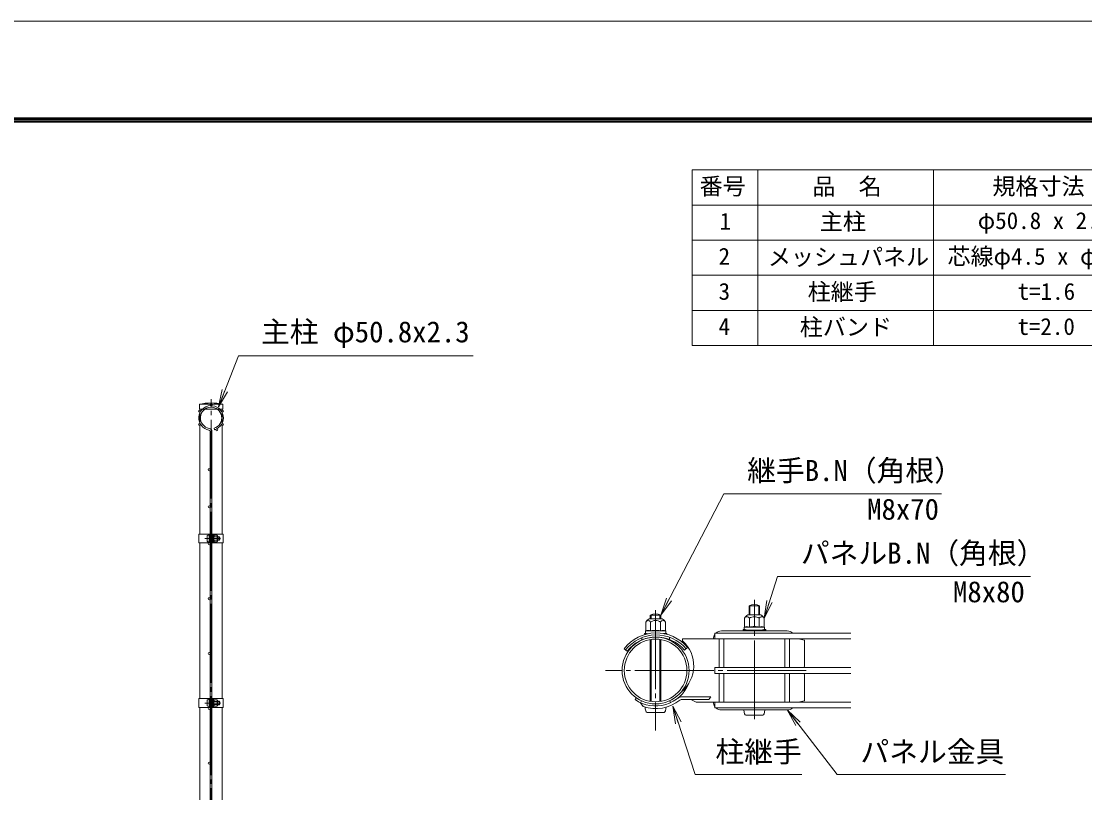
# Model space of a CAD drawing. Units: millimetres, scale not verified. Extents: x -4200 to 4200, y -2970 to 2970.
# Drawn here: x -356 to 2067, y 1212 to 2970 of the extents above; entities that cross this region are included whole.
import ezdxf
from ezdxf.enums import TextEntityAlignment as Align

# ---------------------------------------------------------------- set-up
doc = ezdxf.new("R2010")
doc.units = ezdxf.units.MM
doc.header["$LTSCALE"] = 10
doc.linetypes.add('LONG_CHAIN', pattern=[21, 18, -1, 1, -1])
doc.layers.add('0-1_D-MTR-TXT', color=7, linetype='Continuous')
for name, color, linetype, lineweight in [('0-2_D-MTR-FRAM', 7, 'Continuous', 9), ('0-3_D-STR2', 7, 'Continuous', 9), ('0-4_D-STR1', 1, 'Continuous', 9), ('0-6_D-BMK', 2, 'LONG_CHAIN', 9), ('0-8_0', 7, 'Continuous', 9), ('0-A_D-STR3', 3, 'Continuous', 9), ('0-D_D-STR-TXT', 7, 'Continuous', 9), ('0-E_D-TTL', 7, 'Continuous', 9)]:
    doc.layers.add(name, color=color, linetype=linetype, lineweight=lineweight)
doc.styles.add('ＭＳ ゴシック', font='')
doc.styles.get('ＭＳ ゴシック').set_extended_font_data('MS Gothic')

# ---------------------------------------------------------------- blocks, each defined once
blk = doc.blocks.new('_Open')
at = {"layer": '0-8_0'}
blk.add_line((-10, 1.667), (0, 0), dxfattribs=at)
blk.add_lwpolyline([(-10, -1.667), (0, 0), (-10, 0)], dxfattribs=at)

msp = doc.modelspace()

# ---------------------------------------------------------------- linework, layer by layer
at = {"layer": '0-2_D-MTR-FRAM'}
for p, q in [((1172.39, 2631.05), (3822.39, 2631.05)), ((1172.39, 2631.05), (1172.39, 2231.05)), ((1322.39, 2631.05), (1322.39, 2231.05)), ((1722.39, 2631.05), (1722.39, 2231.05)), ((1172.39, 2551.05), (3822.39, 2551.05)), ((1172.39, 2471.05), (3822.39, 2471.05)), ((1172.39, 2391.05), (3822.39, 2391.05)), ((1172.39, 2311.05), (3822.39, 2311.05)), ((1172.39, 2231.05), (3822.39, 2231.05))]:
    msp.add_line(p, q, dxfattribs=at)
at = {"layer": '0-3_D-STR2'}
for p, q in [((83.5, 2042.6), (84.53, 2039.15)), ((74.73, 1108.98), (74.73, 2034.84)), ((78.33, 1108.98), (78.33, 2034.84)), ((1533.92, 1575.71), (1224.32, 1575.71)), ((1224.32, 1575.71), (1224.32, 1562.21)), ((1533.92, 1562.21), (1224.32, 1562.21)), ((1233.92, 1497.11), (1233.92, 1562.21)), ((1244.72, 1497.11), (1244.72, 1562.21)), ((1383.92, 1497.11), (1383.92, 1562.21)), ((1394.72, 1497.11), (1394.72, 1562.21)), ((1533.92, 1483.61), (1224.32, 1483.61)), ((1233.92, 1418.51), (1233.92, 1483.61)), ((1244.72, 1418.51), (1244.72, 1483.61)), ((1383.92, 1418.51), (1383.92, 1483.61)), ((1394.72, 1418.51), (1394.72, 1483.61)), ((1533.92, 1418.51), (1224.32, 1418.51)), ((1224.32, 1418.51), (1224.32, 1405.01)), ((1533.92, 1405.01), (1224.32, 1405.01))]:
    msp.add_line(p, q, dxfattribs=at)
msp.add_lwpolyline([(1533.92, 1497.11), (1224.32, 1497.11), (1224.32, 1483.61)], dxfattribs=at)
for centre in [(76.53, 2096.23), (50.33, 2081.1), (102.73, 2081.1), (50.33, 2050.85), (89.84, 2038.82), (102.73, 2050.85), (72.48, 1947.98), (72.48, 1863.48), (72.48, 1778.98), (72.48, 1653.98), (72.48, 1528.98), (72.48, 1403.98), (72.48, 1403.98), (72.48, 1278.98)]:
    msp.add_circle(centre, 2.25, dxfattribs=at)
for centre, radius, start, end in [((76.53, 2065.98), 28, 286.60421, 260.16066), ((76.53, 2065.98), 24.4, 286.60421, 260.16066), ((71.13, 2034.84), 3.6, 0, 80.16066), ((71.13, 2034.84), 7.2, 0, 80.16066)]:
    msp.add_arc(centre, radius, start, end, dxfattribs=at)
at = {"layer": '0-4_D-STR1'}
for p, q in [((103.13, 2096.98), (49.93, 2096.98)), ((49.93, 2096.98), (49.93, 2085.98)), ((103.13, 2085.98), (49.93, 2085.98)), ((51.13, 2085.98), (51.13, 1801.23)), ((101.93, 1801.23), (101.93, 2085.98)), ((103.13, 2085.98), (103.13, 2096.98)), ((51.13, 1781.23), (51.13, 1426.23)), ((101.93, 1426.23), (101.93, 1781.23)), ((51.13, 1406.23), (51.13, 836.23)), ((101.93, 836.23), (101.93, 1406.23))]:
    msp.add_line(p, q, dxfattribs=at)
for radius in [76.2, 71.4]:
    msp.add_circle((1089.32, 1490.36), radius, dxfattribs=at)
msp.add_arc((76.53, 1980.55), 119.43, 77.13052, 102.86948, dxfattribs=at)
at = {"layer": '0-6_D-BMK'}
for p, q in [((76.53, -218.02), (76.53, 2108.98)), ((62.11, 1791.23), (97.85, 1791.23)), ((1314.32, 1379.04), (1314.32, 1651.66)), ((1089.32, 1627.52), (1089.32, 1353.2)), ((1432.22, 1490.36), (975.02, 1490.36)), ((62.11, 1416.23), (97.85, 1416.23))]:
    msp.add_line(p, q, dxfattribs=at)
at = {"layer": '0-A_D-STR3'}
for p, q in [((48.83, 1801.23), (74.73, 1801.23)), ((48.83, 1801.23), (48.83, 1781.23)), ((67.63, 1797.73), (67.63, 1784.73)), ((72.43, 1781.23), (72.43, 1801.23)), ((72.43, 1799.23), (72.43, 1783.23)), ((74.73, 1781.23), (74.73, 1801.23)), ((74.73, 1795.23), (78.33, 1795.23)), ((74.73, 1794.55), (78.33, 1794.55)), ((78.33, 1781.23), (78.33, 1801.23)), ((78.33, 1801.23), (104.23, 1801.23)), ((80.63, 1781.23), (80.63, 1801.23)), ((80.63, 1795.73), (81.02, 1798.89)), ((80.63, 1795.73), (80.63, 1786.73)), ((82.78, 1798.98), (81.12, 1798.98)), ((82.83, 1791.23), (82.83, 1798.95)), ((89.62, 1794.98), (82.83, 1794.98)), ((82.93, 1798.74), (82.88, 1798.91)), ((89.62, 1798.74), (82.93, 1798.74)), ((92.13, 1796.23), (92.13, 1786.23)), ((92.13, 1795.23), (95.43, 1795.23)), ((92.13, 1794.55), (95.75, 1794.55)), ((95.43, 1795.23), (95.43, 1787.23)), ((104.23, 1801.23), (104.23, 1781.23)), ((48.83, 1781.23), (74.73, 1781.23)), ((74.73, 1787.91), (78.33, 1787.91)), ((74.73, 1787.23), (78.33, 1787.23)), ((78.33, 1781.23), (104.23, 1781.23)), ((80.63, 1786.73), (81.02, 1783.57)), ((82.76, 1783.48), (81.12, 1783.48)), ((82.83, 1791.23), (82.83, 1783.5)), ((89.62, 1787.48), (82.83, 1787.48)), ((89.62, 1783.72), (82.93, 1783.72)), ((92.13, 1787.91), (95.75, 1787.91)), ((92.13, 1787.23), (95.43, 1787.23)), ((1302.32, 1616.96), (1302.32, 1637.36)), ((1302.32, 1637.36), (1326.32, 1637.36)), ((1304.35, 1616.96), (1304.35, 1637.36)), ((1324.29, 1616.96), (1324.29, 1637.36)), ((1326.32, 1616.96), (1326.32, 1637.36)), ((1066.8, 1600.75), (1066.8, 1580.66)), ((1074.32, 1608.27), (1104.32, 1608.27)), ((1077.32, 1608.27), (1077.32, 1616.36)), ((1077.32, 1616.36), (1101.32, 1616.36)), ((1078.06, 1600.75), (1078.06, 1580.36)), ((1079.35, 1608.27), (1079.35, 1616.36)), ((1099.29, 1608.27), (1099.29, 1616.36)), ((1100.58, 1600.75), (1100.58, 1580.36)), ((1101.32, 1608.27), (1101.32, 1616.36)), ((1111.83, 1600.75), (1111.83, 1580.66)), ((1291.8, 1609.45), (1291.8, 1589.36)), ((1299.32, 1616.96), (1329.32, 1616.96)), ((1303.06, 1609.45), (1303.06, 1589.06)), ((1325.58, 1609.45), (1325.58, 1589.06)), ((1336.83, 1609.45), (1336.83, 1589.36)), ((1066.07, 1580.24), (1066.07, 1575.23)), ((1089.32, 1580.36), (1066.14, 1580.36)), ((1066.8, 1580.66), (1066.29, 1580.53)), ((1072.93, 1574.12), (1066.33, 1574.93)), ((1089.32, 1580.36), (1112.49, 1580.36)), ((1107.68, 1574.36), (1112.3, 1574.93)), ((1112.57, 1580.17), (1112.57, 1575.23)), ((1239.32, 1580.36), (1389.32, 1580.36)), ((1289.16, 1583.4), (1293.48, 1583.4)), ((1289.16, 1581.9), (1289.16, 1583.4)), ((1289.16, 1581.9), (1293.48, 1581.9)), ((1291.09, 1588.93), (1291.09, 1583.93)), ((1314.34, 1589.06), (1291.16, 1589.06)), ((1291.82, 1589.36), (1291.31, 1589.22)), ((1300.84, 1582.46), (1291.35, 1583.63)), ((1293.48, 1581.9), (1298.78, 1580.36)), ((1298.78, 1580.36), (1329.86, 1580.36)), ((1300.84, 1582.46), (1327.84, 1582.46)), ((1302.17, 1581.86), (1302.17, 1582.46)), ((1302.17, 1582.46), (1326.47, 1582.46)), ((1314.34, 1589.06), (1337.51, 1589.06)), ((1326.47, 1581.86), (1326.47, 1582.46)), ((1327.84, 1582.46), (1337.32, 1583.63)), ((1329.86, 1581.86), (1335.84, 1583.4)), ((1335.84, 1581.9), (1329.86, 1580.36)), ((1335.84, 1583.4), (1340.16, 1583.4)), ((1337.59, 1588.86), (1337.59, 1583.93)), ((1057.92, 1565.01), (1058.07, 1559.88)), ((1063.82, 1574.67), (1067.74, 1574.67)), ((1063.82, 1573.17), (1063.82, 1574.67)), ((1063.82, 1573.17), (1067.74, 1573.17)), ((1068.52, 1574.57), (1071.08, 1573.74)), ((1077.32, 1419.98), (1077.32, 1560.75)), ((1079.35, 1419.66), (1079.35, 1561.06)), ((1099.29, 1419.66), (1099.29, 1561.06)), ((1101.32, 1419.98), (1101.32, 1560.75)), ((1110.12, 1574.57), (1108.83, 1574.15)), ((1110.89, 1574.67), (1114.82, 1574.67)), ((1120.91, 1566.17), (1121.07, 1560.99)), ((1224.32, 1562.36), (1150.98, 1562.36)), ((1150.98, 1557.56), (1150.98, 1562.36)), ((1428.32, 1559.36), (1414.07, 1562.21)), ((1428.32, 1499.36), (1428.32, 1559.36)), ((1017.35, 1539.93), (1024.72, 1534.26)), ((1155.25, 1536.62), (1162.32, 1542.66)), ((1428.32, 1421.36), (1428.32, 1481.36)), ((1215.32, 1430.06), (1147.39, 1430.06)), ((1215.32, 1430.06), (1210.28, 1424.06)), ((48.83, 1426.23), (74.73, 1426.23)), ((48.83, 1426.23), (48.83, 1406.23)), ((48.83, 1406.23), (74.73, 1406.23)), ((67.63, 1422.73), (67.63, 1409.73)), ((72.43, 1406.23), (72.43, 1426.23)), ((72.43, 1424.23), (72.43, 1408.23)), ((74.73, 1406.23), (74.73, 1426.23)), ((74.73, 1420.23), (78.33, 1420.23)), ((74.73, 1419.55), (78.33, 1419.55)), ((74.73, 1412.91), (78.33, 1412.91)), ((74.73, 1412.23), (78.33, 1412.23)), ((78.33, 1406.23), (78.33, 1426.23)), ((78.33, 1426.23), (104.23, 1426.23)), ((78.33, 1406.23), (104.23, 1406.23)), ((80.63, 1406.23), (80.63, 1426.23)), ((80.63, 1420.73), (81.02, 1423.89)), ((80.63, 1420.73), (80.63, 1411.73)), ((80.63, 1411.73), (81.02, 1408.57)), ((82.78, 1423.98), (81.12, 1423.98)), ((82.76, 1408.48), (81.12, 1408.48)), ((82.83, 1416.23), (82.83, 1423.95)), ((89.62, 1419.98), (82.83, 1419.98)), ((82.83, 1416.23), (82.83, 1408.5)), ((89.62, 1412.48), (82.83, 1412.48)), ((82.93, 1423.74), (82.88, 1423.91)), ((89.62, 1423.74), (82.93, 1423.74)), ((89.62, 1408.72), (82.93, 1408.72)), ((92.13, 1421.23), (92.13, 1411.23)), ((92.13, 1420.23), (95.43, 1420.23)), ((92.13, 1419.55), (95.75, 1419.55)), ((92.13, 1412.91), (95.75, 1412.91)), ((92.13, 1412.23), (95.43, 1412.23)), ((95.43, 1420.23), (95.43, 1412.23)), ((104.23, 1426.23), (104.23, 1406.23)), ((1045.61, 1427.94), (1042.86, 1424.01)), ((1057.11, 1421.3), (1055.09, 1416.95)), ((1061.37, 1407.97), (1055.09, 1416.95)), ((1121.52, 1421.3), (1123.55, 1416.95)), ((1210.28, 1424.06), (1147.39, 1424.06)), ((1182.05, 1418.36), (1169.83, 1424.06)), ((1224.32, 1418.36), (1182.05, 1418.36)), ((1414.07, 1418.51), (1428.32, 1421.36)), ((1069.82, 1394.96), (1108.82, 1394.96)), ((1389.32, 1400.36), (1239.32, 1400.36)), ((1294.82, 1388.36), (1333.82, 1388.36))]:
    msp.add_line(p, q, dxfattribs=at)
for points in [[(1293.48, 1583.4), (1298.78, 1581.86), (1329.86, 1581.86)], [(1335.84, 1581.9), (1340.16, 1581.9), (1340.16, 1583.4)], [(1113.27, 1573.17), (1114.82, 1573.17), (1114.82, 1574.67)]]:
    msp.add_lwpolyline(points, dxfattribs=at)
for centre, radius, start, end in [((81.12, 1798.88), 0.1, 90, 173), ((82.78, 1798.88), 0.1, 15, 90), ((77.95, 1796.86), 5.32, 339.37322, 22.7756), ((62.07, 1791.23), 21.19, 0, 10.20031), ((83.86, 1791.23), 6.87, 0, 33.09348), ((88.61, 1796.86), 2.13, 298.45309, 61.54691), ((85.35, 1791.97), 8, 32.13463, 57.68315), ((87.93, 1791.23), 8.5, 331.92751, 28.07249), ((81.12, 1783.58), 0.1, 187, 270), ((82.76, 1783.58), 0.1, 270, 337.2244), ((77.95, 1785.6), 5.32, 337.2244, 20.62678), ((62.07, 1791.23), 21.19, 349.79969, 0), ((83.86, 1791.23), 6.87, 326.90652, 0), ((88.61, 1785.6), 2.13, 298.45309, 61.54691), ((85.35, 1790.48), 8, 302.31685, 327.86537), ((1314.32, 1614.86), 25.5, 61.92751, 118.07249), ((1087.08, 1587.94), 24, 122.13463, 147.68315), ((1072.43, 1597.7), 6.4, 28.45309, 151.54691), ((1089.32, 1593.86), 25.5, 61.92751, 118.07249), ((1089.32, 1583.48), 20.62, 90, 123.09348), ((1089.32, 1583.48), 20.62, 56.90652, 90), ((1106.2, 1597.7), 6.4, 28.45309, 151.54691), ((1091.55, 1587.94), 24, 32.31685, 57.86537), ((1312.08, 1596.64), 24, 122.13463, 147.68315), ((1297.43, 1606.4), 6.4, 28.45309, 151.54691), ((1314.32, 1592.17), 20.62, 90, 123.09348), ((1314.32, 1592.17), 20.62, 56.90652, 90), ((1331.2, 1606.4), 6.4, 28.45309, 151.54691), ((1316.55, 1596.64), 24, 32.31685, 57.86537), ((1090.94, 1482.58), 93.3, 40.09045, 142.03013), ((1066.37, 1580.24), 0.3, 105, 180), ((1066.37, 1575.23), 0.3, 180, 263), ((1072.43, 1565.72), 15.97, 69.37322, 112.7756), ((1089.32, 1518.1), 63.57, 90, 100.20031), ((1089.32, 1518.1), 63.57, 79.79969, 90), ((1106.2, 1565.72), 15.97, 67.2244, 110.62678), ((1112.27, 1575.23), 0.3, 277, 0), ((1112.27, 1580.17), 0.3, 0, 67.2244), ((1239.32, 1562.36), 18, 90, 132.12642), ((1291.39, 1588.93), 0.3, 105, 180), ((1291.39, 1583.93), 0.3, 180, 263), ((1297.45, 1574.41), 15.97, 69.37322, 112.7756), ((1302.12, 1580.75), 1.71, 88.43845, 139.48837), ((1314.34, 1526.79), 63.57, 90, 100.20031), ((1314.34, 1526.79), 63.57, 79.79969, 90), ((1331.22, 1574.41), 15.97, 67.2244, 110.62678), ((1326.51, 1580.75), 1.71, 40.51348, 91.56339), ((1337.29, 1583.93), 0.3, 277, 0), ((1337.29, 1588.86), 0.3, 0, 67.2244), ((1389.32, 1562.36), 18, 47.87358, 90), ((1090.94, 1482.58), 88.8, 40.06988, 142.03013), ((1090.94, 1482.58), 84, 40.0455, 142.03013), ((1067.74, 1571.67), 3, 75.11181, 90), ((1067.74, 1570.17), 3, 78.162, 90), ((1110.89, 1571.67), 3, 90, 104.88819), ((1099.99, 1500.94), 76.2, 309.08219, 48), ((1239.32, 1562.36), 18, 146.44269, 180), ((1425.32, 1499.36), 3, 311.40962, 0), ((1425.32, 1481.36), 3, 0, 48.59038), ((1089.32, 1490.36), 81, 235, 338.49272), ((1147.39, 1419.26), 10.8, 90, 129.23939), ((81.12, 1423.88), 0.1, 90, 173), ((81.12, 1408.58), 0.1, 187, 270), ((82.76, 1408.58), 0.1, 270, 337.2244), ((82.78, 1423.88), 0.1, 15, 90), ((77.95, 1421.86), 5.32, 339.37322, 22.7756), ((77.95, 1410.6), 5.32, 337.2244, 20.62678), ((62.07, 1416.23), 21.19, 0, 10.20031), ((62.07, 1416.23), 21.19, 349.79969, 0), ((83.86, 1416.23), 6.87, 0, 33.09348), ((83.86, 1416.23), 6.87, 326.90652, 0), ((88.61, 1421.86), 2.13, 298.45309, 61.54691), ((85.35, 1416.97), 8, 32.13463, 57.68315), ((88.61, 1410.6), 2.13, 298.45309, 61.54691), ((85.35, 1415.48), 8, 302.31685, 327.86537), ((87.93, 1416.23), 8.5, 331.92751, 28.07249), ((1089.32, 1490.36), 87, 251.26406, 309.23939), ((1147.39, 1419.26), 4.8, 90, 129.23939), ((1239.32, 1418.36), 18, 180, 213.55731), ((1239.32, 1418.36), 18, 227.87358, 270), ((1389.32, 1418.36), 18, 270, 312.12642)]:
    msp.add_arc(centre, radius, start, end, dxfattribs=at)
for centre, major_axis, start_param, end_param in [((72.43, 1797.73), (4.8, 0), 1.5707963, 3.1415927), ((72.43, 1784.73), (4.8, 0), 3.1415927, 4.712389), ((72.43, 1422.73), (4.8, 0), 1.5707963, 3.1415927), ((72.43, 1409.73), (4.8, 0), 3.1415927, 4.712389), ((1069.82, 1409.36), (0, 14.4), 1.677679, 3.1415927), ((1108.82, 1409.36), (0, 14.4), 3.1415927, 4.6055063), ((1294.82, 1402.76), (0, 14.4), 1.7382444, 3.1415927), ((1333.82, 1402.76), (0, 14.4), 3.1415927, 4.5449409)]:
    msp.add_ellipse(centre, major_axis=major_axis, ratio=0.3125, start_param=start_param, end_param=end_param, dxfattribs=at)
at = {"layer": '0-D_D-STR-TXT'}
for points in [[(674.05, 2207.71), (139.37, 2207.71), (93.88, 2092.76)], [(1740.82, 1893.13), (1244.72, 1893.13), (1102.24, 1618.14)], [(1943.76, 1704.9), (1367.05, 1704.9), (1337.44, 1611.35)], [(1422.67, 1252.92), (1179.11, 1252.92), (1129.46, 1407.34)], [(1886.9, 1252.92), (1503.05, 1252.92), (1390.54, 1398.78)]]:
    msp.add_lwpolyline(points, dxfattribs=at)
at = {"layer": '0-E_D-TTL', "color": 2}
msp.add_lwpolyline([(-4200, 2970), (4200, 2970), (4200, -2970), (-4200, -2970)], close=True, dxfattribs=at)
at = {"layer": '0-E_D-TTL'}
for points in [[(-3930, 2750), (3930, 2750), (3930, -2750), (-3930, -2750)], [(-3927.5, 2747.5), (3927.5, 2747.5), (3927.5, -2747.5), (-3927.5, -2747.5)], [(-3925, 2745), (3925, 2745), (3925, -2745), (-3925, -2745)], [(-3922.5, 2742.5), (3922.5, 2742.5), (3922.5, -2742.5), (-3922.5, -2742.5)], [(-3920, 2740), (3920, 2740), (3920, -2740), (-3920, -2740)]]:
    msp.add_lwpolyline(points, close=True, dxfattribs=at)

# ---------------------------------------------------------------- block references
at = {"layer": '0-D_D-STR-TXT', "xscale": 4, "yscale": 4}
for p, rotation in [((93.14, 2090.9), 248.409), ((1101.32, 1616.36), 242.61059), ((1336.83, 1609.45), 252.43443), ((1128.85, 1409.24), 107.82107), ((1389.32, 1400.36), 127.64359)]:
    msp.add_blockref('_Open', p, dxfattribs=dict(at, rotation=rotation))

# ---------------------------------------------------------------- texts
at = {"layer": '0-1_D-MTR-TXT', "style": 'ＭＳ ゴシック'}
for s, p in [('番号', (1189.59, 2563.31)), ('品\u3000名', (1446.73, 2562.75)), ('規格寸法', (1856.75, 2562.99)), ('1', (1235.25, 2483.55)), ('主柱', (1463.55, 2482.87)), ('φ50.8 x 2.3', (1823.27, 2484.91)), ('2', (1232.85, 2403.65)), ('メッシュパネル', (1345.07, 2402.17)), ('芯線φ4.5 x φ4.5', (1754.43, 2403.55)), ('柱継手', (1435.73, 2322.75)), ('3', (1232.85, 2323.65)), ('t=1.6', (1914.25, 2323.55)), ('4', (1232.73, 2243.65)), ('柱バンド', (1417.89, 2242.31)), ('t=2.0', (1913.67, 2243.55))]:
    msp.add_text(s, height=38.49, dxfattribs=at).set_placement(p, align=Align.BOTTOM_LEFT)
at = {"layer": '0-D_D-STR-TXT', "style": 'ＭＳ ゴシック'}
for s, p in [('主柱 φ50.8x2.3', (190.29, 2223.72)), ('継手B.N（角根）', (1297.93, 1907.62)), ('M8x70', (1571.35, 1819.59)), ('パネルB.N（角根）', (1420.26, 1719.39)), ('M8x80', (1766.95, 1631.35)), ('柱継手', (1225.63, 1266.77)), ('パネル金具', (1556, 1266.77))]:
    msp.add_text(s, height=48.09, dxfattribs=at).set_placement(p, align=Align.BOTTOM_LEFT)

doc.saveas('drawing.dxf')
